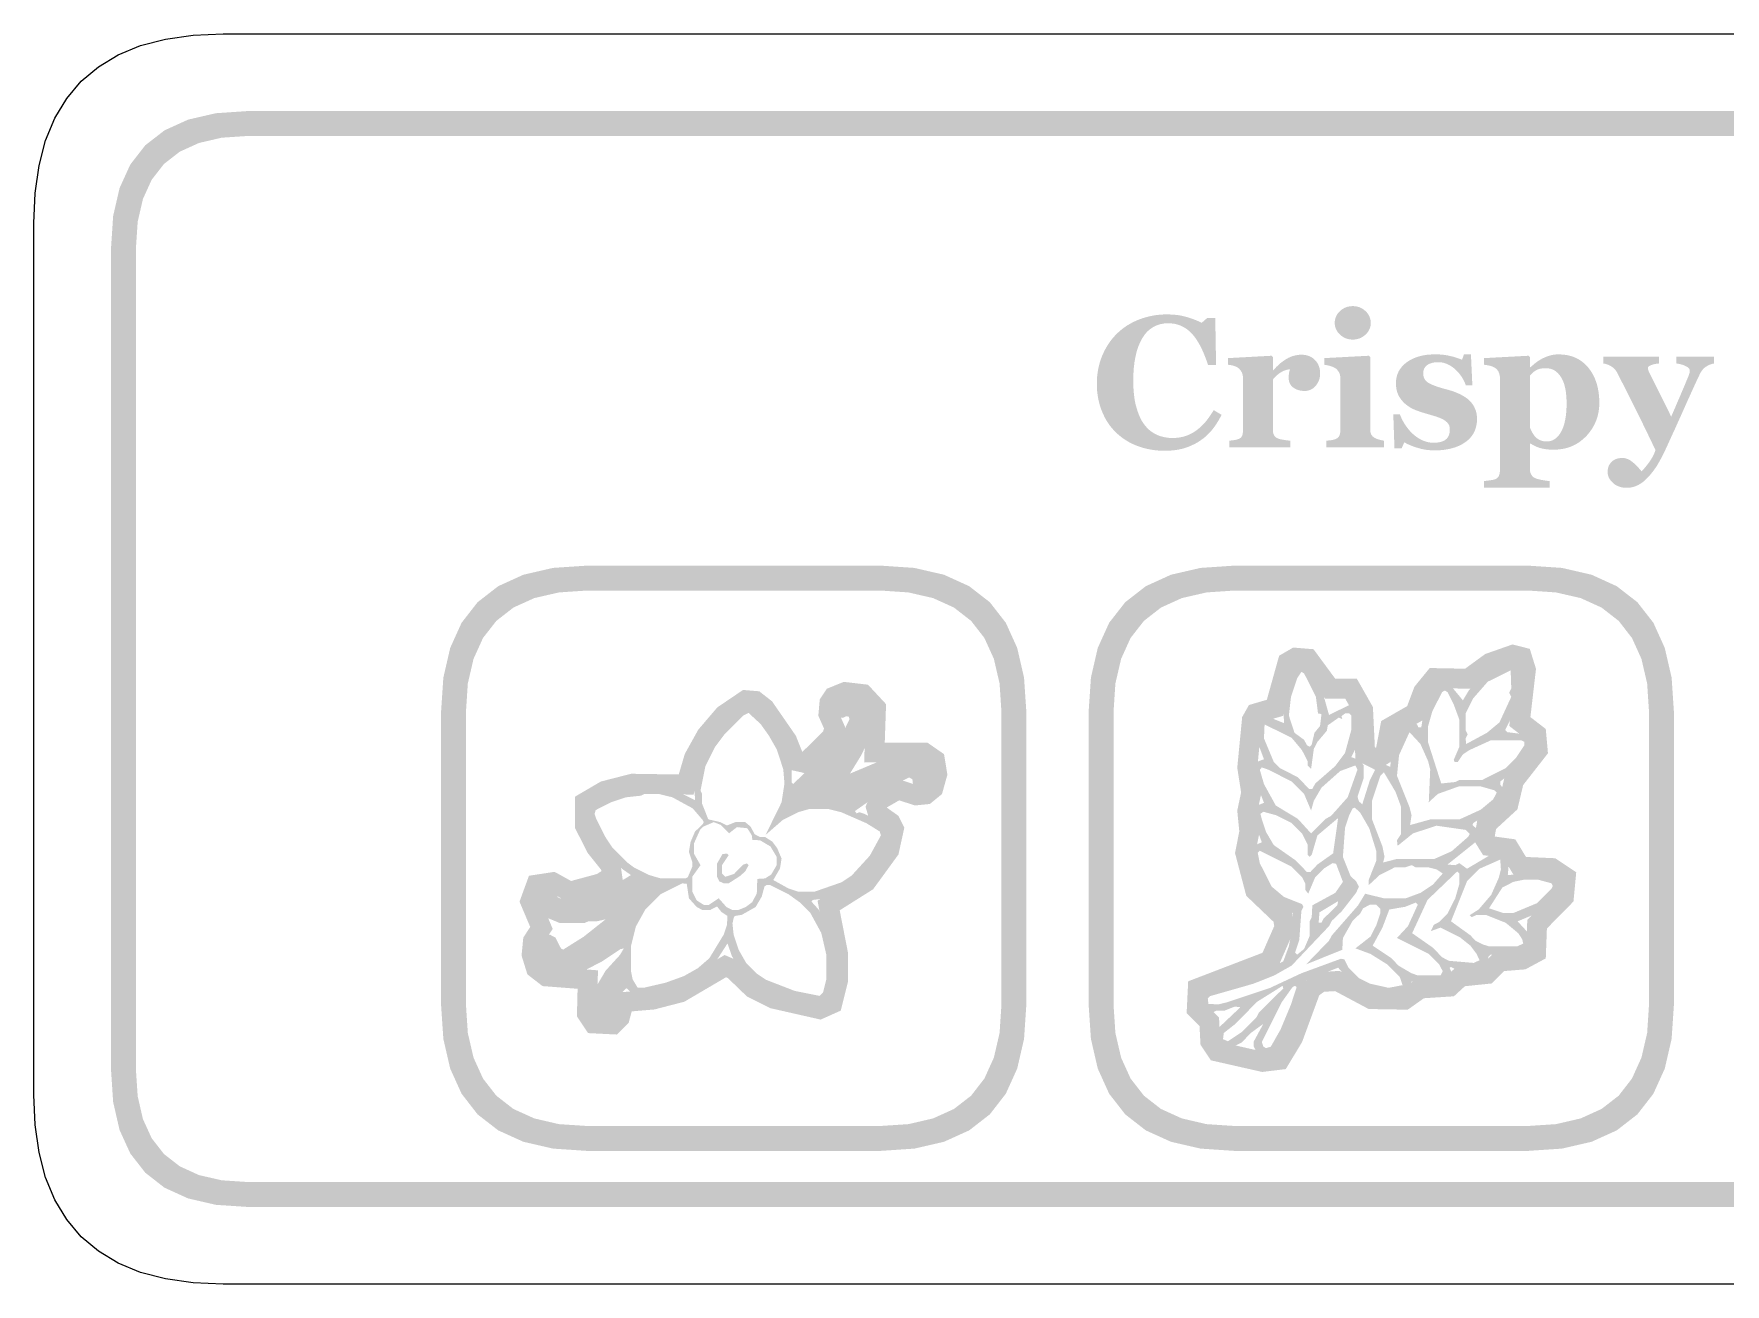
# Model space of a CAD drawing. Header units: millimetres. Extents: x 6 to 294, y 109 to 451.
# Drawn here: x 5.96 to 33.12, y 292.86 to 312.94 of the extents above; entities that cross this region are included whole.
import ezdxf

# ---------------------------------------------------------------- set-up
doc = ezdxf.new("R2010")
doc.units = ezdxf.units.MM
doc.layers.add('CUT', color=1, linetype='Continuous')
doc.layers.add('RASTER', color=7, linetype='Continuous')

msp = doc.modelspace()

# ---------------------------------------------------------------- hatches: boundary and pattern name
at = {"layer": 'RASTER'}
h = msp.add_hatch(color=7, dxfattribs=at)
h.paths.add_polyline_path([(7.2, 309.501), (7.234, 310.016), (7.337, 310.463), (7.509, 310.841), (7.75, 311.151), (8.059, 311.391), (8.438, 311.563), (8.884, 311.666), (9.4, 311.701), (66.6, 311.701), (67.116, 311.666), (67.563, 311.563), (67.941, 311.391), (68.25, 311.151), (68.491, 310.841), (68.663, 310.463), (68.766, 310.016), (68.8, 309.501), (68.8, 296.301), (68.766, 295.785), (68.663, 295.338), (68.491, 294.96), (68.25, 294.651), (67.941, 294.41), (67.563, 294.238), (67.116, 294.135), (66.6, 294.101), (9.4, 294.101), (8.884, 294.135), (8.438, 294.238), (8.059, 294.41), (7.75, 294.651), (7.509, 294.96), (7.337, 295.338), (7.234, 295.785), (7.2, 296.301)])
h.paths.add_polyline_path([(7.6, 309.501), (7.6, 296.301), (7.628, 295.879), (7.712, 295.513), (7.853, 295.204), (8.05, 294.951), (8.303, 294.754), (8.612, 294.613), (8.978, 294.529), (9.4, 294.501), (66.6, 294.501), (67.022, 294.529), (67.387, 294.613), (67.697, 294.754), (67.95, 294.951), (68.147, 295.204), (68.288, 295.513), (68.372, 295.879), (68.4, 296.301), (68.4, 309.501), (68.372, 309.923), (68.288, 310.288), (68.147, 310.598), (67.95, 310.851), (67.697, 311.048), (67.387, 311.188), (67.022, 311.273), (66.6, 311.301), (9.4, 311.301), (8.978, 311.273), (8.612, 311.188), (8.303, 311.048), (8.05, 310.851), (7.853, 310.598), (7.712, 310.288), (7.628, 309.923), (7.6, 309.501)], flags=0)
for points in [[(24.119, 306.245), (24.062, 306.246), (24.007, 306.25), (23.952, 306.256), (23.898, 306.264), (23.845, 306.274), (23.793, 306.287), (23.742, 306.302), (23.691, 306.319), (23.642, 306.339), (23.595, 306.36), (23.549, 306.384), (23.505, 306.41), (23.462, 306.438), (23.421, 306.468), (23.382, 306.5), (23.344, 306.534), (23.309, 306.569), (23.276, 306.607), (23.244, 306.646), (23.215, 306.688), (23.187, 306.731), (23.161, 306.777), (23.138, 306.825), (23.116, 306.874), (23.096, 306.926), (23.079, 306.978), (23.065, 307.032), (23.053, 307.087), (23.044, 307.144), (23.037, 307.201), (23.034, 307.26), (23.032, 307.32), (23.034, 307.38), (23.037, 307.439), (23.044, 307.497), (23.053, 307.553), (23.065, 307.608), (23.08, 307.663), (23.097, 307.716), (23.116, 307.768), (23.139, 307.818), (23.163, 307.867), (23.189, 307.914), (23.218, 307.96), (23.248, 308.004), (23.281, 308.046), (23.316, 308.086), (23.353, 308.125), (23.391, 308.16), (23.431, 308.194), (23.474, 308.226), (23.517, 308.256), (23.563, 308.283), (23.611, 308.309), (23.66, 308.332), (23.712, 308.354), (23.765, 308.373), (23.818, 308.389), (23.873, 308.403), (23.929, 308.415), (23.985, 308.424), (24.043, 308.43), (24.101, 308.434), (24.16, 308.435), (24.203, 308.434), (24.245, 308.432), (24.285, 308.429), (24.325, 308.425), (24.364, 308.419), (24.402, 308.412), (24.439, 308.403), (24.475, 308.393), (24.51, 308.383), (24.543, 308.372), (24.575, 308.36), (24.606, 308.349), (24.636, 308.337), (24.664, 308.325), (24.69, 308.312), (24.715, 308.299), (24.806, 308.379), (24.934, 308.379), (24.947, 307.621), (24.818, 307.621), (24.79, 307.705), (24.76, 307.783), (24.729, 307.855), (24.697, 307.922), (24.663, 307.982), (24.628, 308.038), (24.592, 308.087), (24.554, 308.13), (24.515, 308.168), (24.473, 308.202), (24.429, 308.229), (24.384, 308.252), (24.336, 308.27), (24.286, 308.283), (24.233, 308.29), (24.179, 308.293), (24.112, 308.289), (24.05, 308.278), (23.991, 308.259), (23.937, 308.232), (23.886, 308.198), (23.84, 308.157), (23.798, 308.107), (23.76, 308.051), (23.727, 307.987), (23.697, 307.917), (23.673, 307.841), (23.653, 307.759), (23.637, 307.671), (23.626, 307.577), (23.619, 307.477), (23.617, 307.37), (23.617, 307.309), (23.62, 307.251), (23.624, 307.195), (23.629, 307.141), (23.636, 307.089), (23.644, 307.04), (23.654, 306.992), (23.666, 306.948), (23.679, 306.905), (23.692, 306.864), (23.707, 306.826), (23.722, 306.79), (23.739, 306.755), (23.756, 306.723), (23.775, 306.693), (23.794, 306.666), (23.816, 306.639), (23.838, 306.614), (23.862, 306.59), (23.887, 306.569), (23.912, 306.55), (23.939, 306.532), (23.966, 306.516), (23.995, 306.502), (24.024, 306.49), (24.054, 306.479), (24.085, 306.471), (24.117, 306.463), (24.149, 306.458), (24.182, 306.453), (24.216, 306.451), (24.251, 306.45), (24.302, 306.452), (24.351, 306.457), (24.399, 306.466), (24.445, 306.478), (24.49, 306.494), (24.533, 306.513), (24.576, 306.535), (24.616, 306.562), (24.656, 306.591), (24.695, 306.624), (24.733, 306.661), (24.77, 306.701), (24.806, 306.745), (24.841, 306.793), (24.875, 306.844), (24.909, 306.898), (25.035, 306.822), (25.019, 306.79), (25.002, 306.76), (24.985, 306.729), (24.967, 306.7), (24.949, 306.672), (24.93, 306.644), (24.911, 306.617), (24.891, 306.592), (24.871, 306.567), (24.849, 306.542), (24.827, 306.519), (24.804, 306.497), (24.781, 306.475), (24.756, 306.455), (24.731, 306.435), (24.705, 306.417), (24.676, 306.397), (24.646, 306.378), (24.615, 306.361), (24.583, 306.345), (24.551, 306.33), (24.518, 306.315), (24.484, 306.302), (24.449, 306.291), (24.414, 306.28), (24.376, 306.271), (24.337, 306.263), (24.297, 306.256), (24.255, 306.252), (24.211, 306.248), (24.166, 306.246), (24.119, 306.245)], [(26.618, 307.486), (26.617, 307.458), (26.614, 307.432), (26.608, 307.406), (26.601, 307.381), (26.591, 307.357), (26.579, 307.334), (26.565, 307.312), (26.549, 307.29), (26.531, 307.271), (26.512, 307.253), (26.492, 307.239), (26.469, 307.227), (26.446, 307.218), (26.421, 307.211), (26.395, 307.207), (26.368, 307.206), (26.341, 307.207), (26.316, 307.209), (26.292, 307.214), (26.269, 307.22), (26.247, 307.227), (26.226, 307.237), (26.206, 307.248), (26.187, 307.26), (26.169, 307.275), (26.154, 307.291), (26.142, 307.308), (26.131, 307.327), (26.123, 307.348), (26.117, 307.37), (26.114, 307.394), (26.113, 307.42), (26.113, 307.432), (26.113, 307.444), (26.114, 307.455), (26.115, 307.466), (26.116, 307.475), (26.117, 307.484), (26.118, 307.492), (26.12, 307.5), (26.122, 307.507), (26.124, 307.514), (26.125, 307.521), (26.127, 307.527), (26.129, 307.534), (26.13, 307.541), (26.132, 307.547), (26.133, 307.553), (26.116, 307.552), (26.099, 307.549), (26.082, 307.545), (26.064, 307.54), (26.046, 307.534), (26.028, 307.526), (26.01, 307.517), (25.991, 307.506), (25.973, 307.495), (25.955, 307.483), (25.938, 307.469), (25.921, 307.455), (25.905, 307.44), (25.889, 307.424), (25.874, 307.407), (25.859, 307.389), (25.859, 306.585), (25.86, 306.572), (25.86, 306.56), (25.862, 306.549), (25.863, 306.538), (25.866, 306.528), (25.868, 306.518), (25.872, 306.509), (25.875, 306.5), (25.88, 306.492), (25.885, 306.484), (25.891, 306.477), (25.897, 306.47), (25.904, 306.464), (25.912, 306.458), (25.921, 306.452), (25.93, 306.447), (25.938, 306.443), (25.948, 306.44), (25.96, 306.436), (25.972, 306.432), (25.986, 306.429), (26.001, 306.426), (26.017, 306.423), (26.034, 306.42), (26.052, 306.418), (26.068, 306.415), (26.083, 306.413), (26.097, 306.412), (26.109, 306.41), (26.121, 306.409), (26.13, 306.408), (26.139, 306.408), (26.139, 306.301), (25.159, 306.301), (25.159, 306.408), (25.168, 306.408), (25.178, 306.409), (25.187, 306.41), (25.196, 306.411), (25.205, 306.412), (25.215, 306.413), (25.224, 306.415), (25.233, 306.416), (25.242, 306.417), (25.251, 306.419), (25.26, 306.42), (25.268, 306.422), (25.276, 306.424), (25.283, 306.426), (25.29, 306.428), (25.297, 306.43), (25.308, 306.434), (25.318, 306.439), (25.328, 306.444), (25.336, 306.45), (25.344, 306.457), (25.351, 306.464), (25.356, 306.471), (25.361, 306.48), (25.365, 306.488), (25.369, 306.498), (25.372, 306.508), (25.375, 306.518), (25.376, 306.53), (25.378, 306.542), (25.379, 306.554), (25.379, 306.567), (25.379, 307.42), (25.379, 307.433), (25.377, 307.446), (25.375, 307.458), (25.373, 307.47), (25.369, 307.482), (25.365, 307.493), (25.36, 307.504), (25.354, 307.514), (25.348, 307.525), (25.341, 307.534), (25.334, 307.543), (25.327, 307.552), (25.319, 307.56), (25.311, 307.568), (25.303, 307.575), (25.294, 307.581), (25.287, 307.585), (25.28, 307.589), (25.272, 307.593), (25.264, 307.597), (25.256, 307.601), (25.247, 307.604), (25.237, 307.607), (25.227, 307.61), (25.217, 307.613), (25.207, 307.616), (25.196, 307.618), (25.185, 307.62), (25.174, 307.622), (25.162, 307.624), (25.151, 307.625), (25.139, 307.626), (25.139, 307.733), (25.837, 307.771), (25.859, 307.75), (25.859, 307.537), (25.865, 307.537), (25.891, 307.566), (25.917, 307.593), (25.943, 307.618), (25.969, 307.642), (25.996, 307.664), (26.024, 307.684), (26.052, 307.704), (26.08, 307.721), (26.108, 307.737), (26.137, 307.75), (26.166, 307.762), (26.196, 307.771), (26.225, 307.778), (26.255, 307.783), (26.286, 307.787), (26.316, 307.788), (26.35, 307.786), (26.381, 307.782), (26.411, 307.776), (26.439, 307.767), (26.466, 307.755), (26.491, 307.74), (26.514, 307.723), (26.535, 307.703), (26.555, 307.682), (26.572, 307.658), (26.586, 307.633), (26.597, 307.607), (26.607, 307.579), (26.613, 307.549), (26.617, 307.518), (26.618, 307.486)], [(28.458, 306.251), (28.423, 306.252), (28.387, 306.254), (28.352, 306.257), (28.318, 306.261), (28.283, 306.267), (28.249, 306.274), (28.214, 306.283), (28.18, 306.293), (28.147, 306.303), (28.116, 306.314), (28.087, 306.325), (28.06, 306.336), (28.035, 306.347), (28.011, 306.358), (27.99, 306.37), (27.97, 306.381), (27.926, 306.282), (27.812, 306.282), (27.793, 306.828), (27.9, 306.828), (27.906, 306.811), (27.913, 306.794), (27.921, 306.776), (27.929, 306.758), (27.939, 306.739), (27.949, 306.72), (27.961, 306.7), (27.973, 306.679), (27.986, 306.659), (28, 306.639), (28.014, 306.62), (28.028, 306.601), (28.043, 306.583), (28.058, 306.565), (28.074, 306.548), (28.09, 306.531), (28.108, 306.515), (28.126, 306.499), (28.145, 306.484), (28.164, 306.47), (28.184, 306.456), (28.205, 306.443), (28.226, 306.431), (28.248, 306.419), (28.27, 306.409), (28.293, 306.4), (28.316, 306.392), (28.34, 306.385), (28.363, 306.38), (28.388, 306.377), (28.412, 306.375), (28.438, 306.374), (28.47, 306.375), (28.5, 306.377), (28.528, 306.381), (28.554, 306.387), (28.578, 306.394), (28.599, 306.403), (28.619, 306.414), (28.636, 306.426), (28.651, 306.44), (28.665, 306.456), (28.676, 306.473), (28.685, 306.492), (28.692, 306.513), (28.697, 306.536), (28.7, 306.56), (28.701, 306.586), (28.701, 306.601), (28.699, 306.614), (28.697, 306.628), (28.694, 306.64), (28.69, 306.652), (28.685, 306.663), (28.679, 306.673), (28.672, 306.683), (28.664, 306.692), (28.656, 306.702), (28.647, 306.71), (28.637, 306.719), (28.627, 306.727), (28.616, 306.734), (28.604, 306.742), (28.591, 306.749), (28.577, 306.756), (28.562, 306.763), (28.547, 306.77), (28.531, 306.776), (28.516, 306.782), (28.499, 306.788), (28.483, 306.794), (28.466, 306.799), (28.449, 306.804), (28.43, 306.81), (28.411, 306.815), (28.39, 306.822), (28.369, 306.828), (28.346, 306.835), (28.323, 306.841), (28.298, 306.849), (28.274, 306.856), (28.25, 306.863), (28.228, 306.871), (28.206, 306.878), (28.185, 306.886), (28.165, 306.893), (28.146, 306.9), (28.128, 306.908), (28.11, 306.916), (28.092, 306.925), (28.074, 306.935), (28.055, 306.947), (28.037, 306.959), (28.018, 306.972), (27.999, 306.987), (27.98, 307.002), (27.964, 307.017), (27.949, 307.032), (27.935, 307.049), (27.921, 307.065), (27.908, 307.083), (27.896, 307.101), (27.885, 307.12), (27.875, 307.14), (27.866, 307.161), (27.858, 307.182), (27.851, 307.205), (27.845, 307.228), (27.841, 307.253), (27.838, 307.278), (27.836, 307.305), (27.835, 307.332), (27.838, 307.382), (27.846, 307.43), (27.86, 307.476), (27.879, 307.519), (27.903, 307.559), (27.933, 307.597), (27.968, 307.633), (28.009, 307.666), (28.054, 307.696), (28.103, 307.722), (28.154, 307.744), (28.21, 307.762), (28.268, 307.776), (28.33, 307.786), (28.395, 307.791), (28.464, 307.793), (28.497, 307.793), (28.529, 307.792), (28.561, 307.79), (28.592, 307.787), (28.622, 307.783), (28.652, 307.778), (28.681, 307.773), (28.709, 307.766), (28.737, 307.76), (28.763, 307.753), (28.788, 307.745), (28.812, 307.738), (28.835, 307.73), (28.857, 307.723), (28.878, 307.715), (28.897, 307.707), (28.928, 307.793), (29.04, 307.793), (29.063, 307.294), (28.959, 307.294), (28.945, 307.331), (28.929, 307.368), (28.91, 307.402), (28.889, 307.436), (28.866, 307.468), (28.841, 307.499), (28.813, 307.529), (28.783, 307.557), (28.752, 307.583), (28.72, 307.605), (28.687, 307.624), (28.654, 307.64), (28.62, 307.652), (28.586, 307.661), (28.551, 307.666), (28.515, 307.667), (28.488, 307.667), (28.462, 307.665), (28.437, 307.661), (28.414, 307.656), (28.393, 307.649), (28.373, 307.641), (28.355, 307.632), (28.338, 307.621), (28.323, 307.608), (28.31, 307.595), (28.299, 307.58), (28.29, 307.565), (28.283, 307.548), (28.277, 307.53), (28.274, 307.511), (28.273, 307.49), (28.275, 307.463), (28.279, 307.438), (28.287, 307.415), (28.297, 307.394), (28.31, 307.375), (28.327, 307.358), (28.346, 307.343), (28.368, 307.329), (28.393, 307.317), (28.42, 307.305), (28.449, 307.293), (28.481, 307.281), (28.515, 307.269), (28.552, 307.258), (28.591, 307.246), (28.632, 307.235), (28.696, 307.218), (28.755, 307.199), (28.809, 307.178), (28.859, 307.156), (28.905, 307.132), (28.947, 307.107), (28.984, 307.08), (29.016, 307.052), (29.045, 307.021), (29.069, 306.989), (29.09, 306.955), (29.107, 306.919), (29.121, 306.881), (29.13, 306.841), (29.136, 306.799), (29.138, 306.755), (29.135, 306.697), (29.126, 306.642), (29.111, 306.59), (29.091, 306.542), (29.064, 306.497), (29.032, 306.456), (28.994, 306.417), (28.949, 306.383), (28.901, 306.352), (28.848, 306.325), (28.792, 306.302), (28.732, 306.284), (28.669, 306.27), (28.602, 306.259), (28.532, 306.253), (28.458, 306.251)], [(32.946, 307.647), (32.93, 307.644), (32.914, 307.64), (32.897, 307.635), (32.881, 307.629), (32.865, 307.623), (32.849, 307.615), (32.834, 307.607), (32.818, 307.597), (32.803, 307.587), (32.788, 307.575), (32.774, 307.561), (32.761, 307.547), (32.749, 307.531), (32.737, 307.513), (32.725, 307.494), (32.715, 307.474), (32.683, 307.407), (32.651, 307.339), (32.619, 307.269), (32.587, 307.199), (32.555, 307.127), (32.522, 307.055), (32.489, 306.981), (32.456, 306.907), (32.422, 306.83), (32.387, 306.753), (32.351, 306.674), (32.315, 306.593), (32.277, 306.511), (32.239, 306.427), (32.2, 306.342), (32.16, 306.255), (32.137, 306.208), (32.115, 306.162), (32.092, 306.119), (32.07, 306.079), (32.048, 306.041), (32.027, 306.005), (32.005, 305.972), (31.984, 305.942), (31.963, 305.913), (31.942, 305.887), (31.922, 305.862), (31.901, 305.838), (31.882, 305.817), (31.862, 305.797), (31.843, 305.778), (31.824, 305.762), (31.807, 305.748), (31.789, 305.734), (31.772, 305.722), (31.754, 305.711), (31.737, 305.701), (31.72, 305.692), (31.702, 305.684), (31.685, 305.677), (31.668, 305.671), (31.651, 305.665), (31.633, 305.661), (31.616, 305.657), (31.598, 305.654), (31.581, 305.652), (31.563, 305.651), (31.546, 305.65), (31.512, 305.652), (31.48, 305.655), (31.449, 305.661), (31.42, 305.67), (31.393, 305.681), (31.367, 305.694), (31.343, 305.71), (31.321, 305.728), (31.301, 305.748), (31.284, 305.768), (31.269, 305.789), (31.257, 305.81), (31.247, 305.833), (31.241, 305.855), (31.237, 305.878), (31.235, 305.902), (31.236, 305.913), (31.236, 305.922), (31.237, 305.932), (31.238, 305.942), (31.239, 305.951), (31.241, 305.961), (31.243, 305.97), (31.245, 305.979), (31.248, 305.987), (31.251, 305.996), (31.255, 306.005), (31.26, 306.014), (31.265, 306.024), (31.271, 306.033), (31.278, 306.042), (31.285, 306.052), (31.291, 306.06), (31.298, 306.067), (31.306, 306.075), (31.315, 306.082), (31.324, 306.088), (31.335, 306.095), (31.346, 306.101), (31.358, 306.107), (31.37, 306.112), (31.383, 306.117), (31.396, 306.121), (31.41, 306.124), (31.424, 306.126), (31.438, 306.128), (31.453, 306.129), (31.468, 306.129), (31.489, 306.129), (31.509, 306.126), (31.529, 306.121), (31.548, 306.115), (31.568, 306.107), (31.587, 306.097), (31.606, 306.086), (31.625, 306.072), (31.644, 306.057), (31.663, 306.041), (31.682, 306.023), (31.701, 306.004), (31.721, 305.984), (31.74, 305.962), (31.76, 305.939), (31.78, 305.914), (31.793, 305.927), (31.806, 305.941), (31.82, 305.957), (31.834, 305.974), (31.85, 305.993), (31.866, 306.013), (31.882, 306.035), (31.9, 306.058), (31.917, 306.082), (31.933, 306.107), (31.948, 306.131), (31.961, 306.156), (31.974, 306.18), (31.985, 306.205), (31.995, 306.23), (32.004, 306.255), (31.961, 306.345), (31.92, 306.432), (31.879, 306.516), (31.84, 306.597), (31.802, 306.675), (31.765, 306.75), (31.73, 306.822), (31.695, 306.89), (31.661, 306.959), (31.626, 307.029), (31.59, 307.101), (31.552, 307.175), (31.514, 307.251), (31.475, 307.329), (31.435, 307.408), (31.394, 307.49), (31.384, 307.507), (31.374, 307.523), (31.363, 307.539), (31.351, 307.553), (31.338, 307.566), (31.325, 307.578), (31.31, 307.589), (31.295, 307.599), (31.28, 307.609), (31.264, 307.617), (31.248, 307.624), (31.232, 307.631), (31.216, 307.636), (31.199, 307.641), (31.182, 307.644), (31.165, 307.647), (31.165, 307.754), (32.062, 307.754), (32.062, 307.647), (32.049, 307.646), (32.036, 307.645), (32.022, 307.643), (32.008, 307.641), (31.993, 307.638), (31.978, 307.634), (31.963, 307.63), (31.947, 307.625), (31.931, 307.62), (31.918, 307.614), (31.907, 307.608), (31.898, 307.602), (31.891, 307.595), (31.885, 307.588), (31.882, 307.58), (31.881, 307.572), (31.881, 307.569), (31.882, 307.566), (31.882, 307.563), (31.882, 307.56), (31.883, 307.557), (31.884, 307.553), (31.885, 307.55), (31.886, 307.547), (31.887, 307.543), (31.888, 307.539), (31.89, 307.534), (31.892, 307.53), (31.894, 307.524), (31.896, 307.519), (31.899, 307.513), (31.902, 307.506), (31.915, 307.479), (31.929, 307.45), (31.945, 307.418), (31.962, 307.384), (31.98, 307.347), (32, 307.308), (32.021, 307.266), (32.043, 307.221), (32.067, 307.175), (32.091, 307.126), (32.116, 307.076), (32.142, 307.024), (32.169, 306.969), (32.197, 306.913), (32.226, 306.855), (32.256, 306.794), (32.279, 306.846), (32.3, 306.895), (32.321, 306.942), (32.34, 306.988), (32.359, 307.032), (32.377, 307.074), (32.395, 307.114), (32.411, 307.153), (32.427, 307.19), (32.443, 307.227), (32.458, 307.264), (32.474, 307.301), (32.489, 307.338), (32.504, 307.375), (32.52, 307.411), (32.535, 307.448), (32.538, 307.457), (32.541, 307.465), (32.544, 307.473), (32.546, 307.481), (32.548, 307.488), (32.55, 307.494), (32.551, 307.5), (32.552, 307.506), (32.552, 307.511), (32.552, 307.515), (32.553, 307.52), (32.553, 307.523), (32.553, 307.527), (32.554, 307.53), (32.554, 307.532), (32.554, 307.534), (32.553, 307.541), (32.552, 307.547), (32.55, 307.553), (32.547, 307.559), (32.544, 307.565), (32.539, 307.57), (32.534, 307.575), (32.528, 307.58), (32.522, 307.585), (32.515, 307.59), (32.508, 307.594), (32.5, 307.599), (32.492, 307.603), (32.484, 307.607), (32.476, 307.611), (32.467, 307.615), (32.458, 307.618), (32.449, 307.622), (32.44, 307.625), (32.431, 307.628), (32.423, 307.63), (32.414, 307.633), (32.405, 307.635), (32.397, 307.637), (32.389, 307.638), (32.381, 307.64), (32.373, 307.642), (32.366, 307.643), (32.359, 307.644), (32.353, 307.645), (32.347, 307.646), (32.341, 307.647), (32.341, 307.754), (32.946, 307.754)]]:
    msp.add_hatch(color=7, dxfattribs=at).paths.add_polyline_path(points)
h = msp.add_hatch(color=7, dxfattribs=at)
h.paths.add_polyline_path([(27.645, 306.301), (26.719, 306.301), (26.719, 306.408), (26.729, 306.408), (26.738, 306.409), (26.748, 306.41), (26.757, 306.411), (26.766, 306.412), (26.776, 306.413), (26.785, 306.414), (26.794, 306.415), (26.803, 306.416), (26.812, 306.418), (26.82, 306.419), (26.828, 306.421), (26.836, 306.423), (26.843, 306.425), (26.85, 306.427), (26.857, 306.43), (26.868, 306.434), (26.879, 306.439), (26.888, 306.445), (26.897, 306.451), (26.905, 306.458), (26.912, 306.465), (26.918, 306.472), (26.923, 306.48), (26.927, 306.489), (26.931, 306.498), (26.934, 306.508), (26.937, 306.519), (26.939, 306.53), (26.941, 306.542), (26.942, 306.554), (26.942, 306.567), (26.942, 307.42), (26.942, 307.433), (26.94, 307.445), (26.939, 307.457), (26.936, 307.468), (26.933, 307.479), (26.929, 307.49), (26.924, 307.5), (26.918, 307.51), (26.912, 307.519), (26.906, 307.528), (26.899, 307.537), (26.892, 307.545), (26.885, 307.553), (26.877, 307.56), (26.868, 307.566), (26.86, 307.572), (26.853, 307.577), (26.845, 307.581), (26.836, 307.585), (26.827, 307.589), (26.816, 307.594), (26.805, 307.598), (26.793, 307.602), (26.78, 307.606), (26.767, 307.61), (26.754, 307.613), (26.741, 307.616), (26.729, 307.619), (26.717, 307.622), (26.705, 307.624), (26.694, 307.625), (26.683, 307.626), (26.683, 307.733), (27.4, 307.771), (27.422, 307.75), (27.422, 306.586), (27.423, 306.574), (27.424, 306.562), (27.425, 306.55), (27.428, 306.539), (27.431, 306.528), (27.435, 306.518), (27.439, 306.508), (27.444, 306.499), (27.45, 306.491), (27.457, 306.482), (27.463, 306.475), (27.471, 306.468), (27.479, 306.462), (27.488, 306.456), (27.497, 306.45), (27.507, 306.446), (27.515, 306.443), (27.522, 306.439), (27.53, 306.436), (27.538, 306.433), (27.546, 306.43), (27.555, 306.428), (27.563, 306.425), (27.572, 306.422), (27.581, 306.42), (27.59, 306.418), (27.599, 306.416), (27.608, 306.414), (27.617, 306.412), (27.626, 306.41), (27.636, 306.409), (27.645, 306.408)])
h.paths.add_polyline_path([(27.431, 308.299), (27.43, 308.272), (27.426, 308.245), (27.419, 308.22), (27.41, 308.196), (27.398, 308.173), (27.383, 308.15), (27.366, 308.129), (27.345, 308.109), (27.324, 308.091), (27.301, 308.075), (27.277, 308.061), (27.252, 308.05), (27.226, 308.042), (27.199, 308.036), (27.171, 308.032), (27.143, 308.031), (27.113, 308.032), (27.085, 308.036), (27.058, 308.042), (27.032, 308.05), (27.007, 308.061), (26.983, 308.075), (26.96, 308.091), (26.938, 308.109), (26.918, 308.129), (26.901, 308.15), (26.886, 308.173), (26.874, 308.196), (26.865, 308.22), (26.858, 308.245), (26.854, 308.272), (26.853, 308.299), (26.854, 308.326), (26.858, 308.352), (26.865, 308.378), (26.874, 308.402), (26.886, 308.425), (26.901, 308.448), (26.918, 308.469), (26.938, 308.489), (26.96, 308.508), (26.983, 308.524), (27.007, 308.537), (27.032, 308.549), (27.058, 308.557), (27.085, 308.563), (27.113, 308.567), (27.143, 308.568), (27.172, 308.567), (27.2, 308.563), (27.227, 308.557), (27.253, 308.549), (27.278, 308.537), (27.302, 308.524), (27.324, 308.508), (27.346, 308.489), (27.366, 308.469), (27.383, 308.448), (27.398, 308.425), (27.41, 308.402), (27.419, 308.378), (27.426, 308.352), (27.43, 308.326), (27.431, 308.299)])
h = msp.add_hatch(color=7, dxfattribs=at)
h.paths.add_polyline_path([(31.102, 307.014), (31.099, 306.938), (31.089, 306.865), (31.073, 306.795), (31.05, 306.727), (31.021, 306.662), (30.986, 306.6), (30.944, 306.541), (30.896, 306.484), (30.842, 306.432), (30.785, 306.387), (30.725, 306.349), (30.661, 306.318), (30.594, 306.294), (30.524, 306.277), (30.45, 306.266), (30.373, 306.263), (30.338, 306.263), (30.306, 306.264), (30.275, 306.267), (30.245, 306.27), (30.217, 306.274), (30.191, 306.279), (30.167, 306.285), (30.144, 306.291), (30.123, 306.299), (30.102, 306.306), (30.082, 306.314), (30.064, 306.323), (30.046, 306.332), (30.03, 306.341), (30.014, 306.351), (29.999, 306.361), (29.987, 306.361), (29.987, 305.949), (29.988, 305.937), (29.989, 305.924), (29.99, 305.913), (29.993, 305.901), (29.996, 305.89), (30, 305.88), (30.005, 305.87), (30.01, 305.86), (30.016, 305.851), (30.023, 305.842), (30.03, 305.834), (30.037, 305.827), (30.046, 305.82), (30.054, 305.814), (30.064, 305.809), (30.074, 305.804), (30.084, 305.8), (30.096, 305.796), (30.108, 305.793), (30.122, 305.789), (30.136, 305.785), (30.152, 305.782), (30.168, 305.778), (30.186, 305.775), (30.204, 305.772), (30.221, 305.769), (30.237, 305.766), (30.252, 305.764), (30.267, 305.762), (30.281, 305.761), (30.294, 305.76), (30.307, 305.759), (30.307, 305.65), (29.249, 305.65), (29.249, 305.759), (29.258, 305.76), (29.269, 305.761), (29.279, 305.762), (29.29, 305.763), (29.302, 305.764), (29.315, 305.766), (29.328, 305.768), (29.341, 305.77), (29.355, 305.772), (29.367, 305.774), (29.379, 305.776), (29.39, 305.778), (29.4, 305.78), (29.409, 305.782), (29.417, 305.784), (29.425, 305.787), (29.436, 305.791), (29.446, 305.796), (29.456, 305.802), (29.464, 305.808), (29.472, 305.816), (29.478, 305.824), (29.484, 305.832), (29.489, 305.842), (29.492, 305.851), (29.496, 305.862), (29.499, 305.872), (29.501, 305.883), (29.503, 305.894), (29.504, 305.906), (29.505, 305.918), (29.505, 305.93), (29.505, 307.429), (29.504, 307.441), (29.502, 307.452), (29.5, 307.463), (29.497, 307.474), (29.494, 307.485), (29.491, 307.495), (29.487, 307.504), (29.483, 307.514), (29.478, 307.523), (29.472, 307.531), (29.466, 307.54), (29.459, 307.548), (29.451, 307.556), (29.443, 307.564), (29.434, 307.571), (29.425, 307.578), (29.417, 307.583), (29.409, 307.587), (29.4, 307.591), (29.391, 307.596), (29.381, 307.599), (29.37, 307.603), (29.359, 307.606), (29.347, 307.61), (29.335, 307.613), (29.323, 307.615), (29.311, 307.618), (29.299, 307.62), (29.287, 307.622), (29.275, 307.624), (29.264, 307.625), (29.252, 307.626), (29.252, 307.733), (29.965, 307.771), (29.987, 307.752), (29.987, 307.59), (29.999, 307.587), (30.024, 307.611), (30.049, 307.633), (30.075, 307.654), (30.101, 307.674), (30.128, 307.692), (30.156, 307.709), (30.184, 307.725), (30.214, 307.739), (30.243, 307.752), (30.272, 307.763), (30.302, 307.772), (30.331, 307.78), (30.36, 307.786), (30.389, 307.79), (30.418, 307.793), (30.447, 307.793), (30.521, 307.79), (30.591, 307.78), (30.657, 307.763), (30.719, 307.74), (30.777, 307.71), (30.83, 307.673), (30.88, 307.629), (30.926, 307.579), (30.967, 307.523), (31.003, 307.463), (31.033, 307.399), (31.058, 307.33), (31.077, 307.258), (31.091, 307.181), (31.099, 307.1), (31.102, 307.014)])
h.paths.add_polyline_path([(30.576, 307.008), (30.576, 307.036), (30.575, 307.063), (30.574, 307.089), (30.572, 307.116), (30.57, 307.142), (30.567, 307.168), (30.564, 307.193), (30.56, 307.219), (30.556, 307.243), (30.55, 307.267), (30.544, 307.291), (30.538, 307.314), (30.53, 307.336), (30.522, 307.357), (30.513, 307.378), (30.503, 307.398), (30.493, 307.417), (30.482, 307.435), (30.47, 307.453), (30.457, 307.469), (30.443, 307.484), (30.429, 307.498), (30.414, 307.512), (30.398, 307.524), (30.381, 307.535), (30.364, 307.544), (30.345, 307.553), (30.326, 307.559), (30.306, 307.564), (30.284, 307.568), (30.262, 307.57), (30.239, 307.571), (30.216, 307.57), (30.194, 307.569), (30.173, 307.566), (30.154, 307.563), (30.135, 307.558), (30.118, 307.552), (30.102, 307.546), (30.087, 307.538), (30.073, 307.529), (30.059, 307.52), (30.046, 307.51), (30.033, 307.5), (30.021, 307.489), (30.009, 307.477), (29.998, 307.465), (29.987, 307.452), (29.987, 306.622), (29.99, 306.614), (29.993, 306.606), (29.996, 306.597), (30, 306.588), (30.005, 306.578), (30.01, 306.568), (30.015, 306.557), (30.021, 306.546), (30.027, 306.535), (30.033, 306.524), (30.04, 306.514), (30.046, 306.505), (30.052, 306.496), (30.058, 306.487), (30.065, 306.479), (30.071, 306.472), (30.08, 306.463), (30.09, 306.454), (30.1, 306.445), (30.11, 306.438), (30.121, 306.431), (30.132, 306.424), (30.143, 306.419), (30.154, 306.414), (30.166, 306.409), (30.178, 306.405), (30.191, 306.402), (30.203, 306.399), (30.216, 306.397), (30.23, 306.396), (30.243, 306.395), (30.257, 306.395), (30.292, 306.397), (30.326, 306.404), (30.357, 306.416), (30.387, 306.434), (30.416, 306.455), (30.442, 306.482), (30.466, 306.514), (30.489, 306.551), (30.509, 306.592), (30.527, 306.638), (30.542, 306.688), (30.554, 306.743), (30.564, 306.802), (30.571, 306.867), (30.575, 306.935), (30.576, 307.008)], flags=0)
h = msp.add_hatch(color=7, dxfattribs=at)
h.paths.add_polyline_path([(12.5, 302.051), (12.537, 302.602), (12.647, 303.079), (12.83, 303.483), (13.087, 303.813), (13.418, 304.07), (13.822, 304.254), (14.299, 304.364), (14.85, 304.401), (19.55, 304.401), (20.101, 304.364), (20.578, 304.254), (20.982, 304.07), (21.313, 303.813), (21.57, 303.483), (21.753, 303.079), (21.863, 302.602), (21.9, 302.051), (21.9, 297.351), (21.863, 296.8), (21.753, 296.323), (21.57, 295.919), (21.313, 295.588), (20.982, 295.331), (20.578, 295.148), (20.101, 295.038), (19.55, 295.001), (14.85, 295.001), (14.299, 295.038), (13.822, 295.148), (13.418, 295.331), (13.087, 295.588), (12.83, 295.919), (12.647, 296.323), (12.537, 296.8), (12.5, 297.351)])
h.paths.add_polyline_path([(12.9, 302.051), (12.9, 297.351), (12.93, 296.894), (13.022, 296.498), (13.174, 296.163), (13.388, 295.888), (13.662, 295.675), (13.997, 295.523), (14.393, 295.431), (14.85, 295.401), (19.55, 295.401), (20.007, 295.431), (20.403, 295.523), (20.738, 295.675), (21.013, 295.888), (21.226, 296.163), (21.378, 296.498), (21.47, 296.894), (21.5, 297.351), (21.5, 302.051), (21.47, 302.508), (21.378, 302.904), (21.226, 303.239), (21.013, 303.513), (20.738, 303.727), (20.403, 303.879), (20.007, 303.97), (19.55, 304.001), (14.85, 304.001), (14.393, 303.97), (13.997, 303.879), (13.662, 303.727), (13.388, 303.513), (13.174, 303.239), (13.022, 302.904), (12.93, 302.508), (12.9, 302.051)], flags=0)
h = msp.add_hatch(color=7, dxfattribs=at)
h.paths.add_polyline_path([(22.9, 302.051), (22.937, 302.602), (23.047, 303.079), (23.23, 303.483), (23.488, 303.813), (23.818, 304.07), (24.222, 304.254), (24.699, 304.364), (25.25, 304.401), (29.95, 304.401), (30.501, 304.364), (30.978, 304.254), (31.382, 304.07), (31.713, 303.813), (31.97, 303.483), (32.153, 303.079), (32.263, 302.602), (32.3, 302.051), (32.3, 297.351), (32.263, 296.8), (32.153, 296.323), (31.97, 295.919), (31.713, 295.588), (31.382, 295.331), (30.978, 295.148), (30.501, 295.038), (29.95, 295.001), (25.25, 295.001), (24.699, 295.038), (24.222, 295.148), (23.818, 295.331), (23.488, 295.588), (23.23, 295.919), (23.047, 296.323), (22.937, 296.8), (22.9, 297.351)])
h.paths.add_polyline_path([(23.3, 302.051), (23.3, 297.351), (23.33, 296.894), (23.422, 296.498), (23.574, 296.163), (23.788, 295.888), (24.062, 295.675), (24.397, 295.523), (24.793, 295.431), (25.25, 295.401), (29.95, 295.401), (30.407, 295.431), (30.803, 295.523), (31.138, 295.675), (31.413, 295.888), (31.626, 296.163), (31.778, 296.498), (31.87, 296.894), (31.9, 297.351), (31.9, 302.051), (31.87, 302.508), (31.778, 302.904), (31.626, 303.239), (31.413, 303.513), (31.138, 303.727), (30.803, 303.879), (30.407, 303.97), (29.95, 304.001), (25.25, 304.001), (24.793, 303.97), (24.397, 303.879), (24.062, 303.727), (23.788, 303.513), (23.574, 303.239), (23.422, 302.904), (23.33, 302.508), (23.3, 302.051)], flags=0)
h = msp.add_hatch(color=7, dxfattribs=at)
h.paths.add_polyline_path([(29.708, 303.135), (29.985, 303.064), (30.085, 302.743), (29.995, 301.968), (30.242, 301.777), (30.277, 301.387), (29.879, 300.877), (29.786, 300.486), (29.443, 300.17), (29.423, 300.056), (29.427, 300.049), (29.752, 300.005), (29.924, 299.722), (30.394, 299.701), (30.731, 299.476), (30.687, 299.007), (30.26, 298.573), (30.242, 298.093), (29.915, 297.917), (29.57, 297.889), (29.371, 297.69), (28.943, 297.646), (28.767, 297.484), (28.285, 297.453), (28.025, 297.269), (27.397, 297.28), (26.859, 297.567), (26.681, 297.557), (26.604, 297.5), (26.328, 296.749), (26.066, 296.315), (25.687, 296.269), (24.863, 296.456), (24.697, 296.706), (24.681, 297.006), (24.474, 297.213), (24.499, 297.725), (25.693, 298.183), (25.881, 298.612), (25.87, 298.68), (25.432, 299.098), (25.251, 299.785), (25.32, 300.132), (25.287, 300.466), (25.349, 300.759), (25.287, 301.154), (25.366, 301.969), (25.475, 302.162), (25.762, 302.246), (25.96, 302.954), (26.186, 303.085), (26.512, 303.058), (26.861, 302.584), (27.208, 302.584), (27.466, 302.129), (27.497, 301.483), (27.51, 301.476), (27.518, 301.481), (27.599, 301.905), (28.016, 302.144), (28.132, 302.455), (28.378, 302.756), (28.946, 302.745), (29.269, 302.981)])
h.paths.add_polyline_path([(29.722, 302.801), (29.42, 302.695), (29.048, 302.423), (28.528, 302.433), (28.414, 302.293), (28.276, 301.923), (27.885, 301.7), (27.806, 301.284), (27.527, 301.108), (27.186, 301.282), (27.15, 302.038), (27.021, 302.264), (26.7, 302.264), (26.341, 302.751), (26.26, 302.758), (26.233, 302.742), (26.023, 301.988), (25.689, 301.891), (25.678, 301.871), (25.61, 301.163), (25.675, 300.75), (25.61, 300.449), (25.644, 300.116), (25.579, 299.795), (25.719, 299.267), (26.169, 298.837), (26.212, 298.57), (25.932, 297.932), (24.809, 297.501), (24.801, 297.339), (24.994, 297.145), (25.012, 296.811), (25.059, 296.74), (25.704, 296.594), (25.873, 296.614), (26.038, 296.888), (26.336, 297.7), (26.567, 297.87), (26.929, 297.892), (27.48, 297.599), (27.926, 297.59), (28.174, 297.767), (28.633, 297.796), (28.804, 297.954), (29.225, 297.997), (29.427, 298.199), (29.822, 298.231), (29.929, 298.288), (29.945, 298.709), (30.379, 299.15), (30.395, 299.316), (30.291, 299.385), (29.74, 299.41), (29.558, 299.708), (29.235, 299.751), (29.086, 299.991), (29.146, 300.331), (29.497, 300.656), (29.584, 301.019), (29.947, 301.484), (29.936, 301.609), (29.656, 301.825), (29.759, 302.712), (29.732, 302.798), (29.722, 302.801)], flags=0)
h = msp.add_hatch(color=7, dxfattribs=at)
h.paths.add_polyline_path([(26.26, 302.851), (26.393, 302.804), (26.527, 302.638), (26.65, 302.394), (26.761, 302.003), (27.084, 302.16), (27.161, 302.137), (27.218, 302.06), (27.218, 301.893), (27.251, 301.793), (27.185, 301.459), (27.118, 301.326), (27.261, 301.269), (27.318, 301.192), (27.318, 300.992), (27.218, 300.691), (27.241, 300.614), (27.295, 300.568), (27.418, 300.958), (27.508, 301.135), (27.619, 301.225), (27.742, 301.169), (27.785, 301.459), (27.852, 301.659), (27.976, 301.87), (28.086, 301.893), (28.176, 301.85), (28.196, 301.803), (28.243, 301.803), (28.286, 302.093), (28.51, 302.504), (28.62, 302.561), (28.663, 302.537), (28.911, 302.237), (29.011, 302.404), (29.278, 302.671), (29.488, 302.794), (29.722, 302.861), (29.765, 302.838), (29.822, 302.761), (29.822, 302.394), (29.722, 302.027), (29.588, 301.76), (29.622, 301.726), (29.889, 301.693), (29.999, 301.636), (30.022, 301.492), (29.932, 301.316), (29.845, 301.235), (29.799, 301.149), (29.511, 300.935), (29.511, 300.882), (29.588, 300.791), (29.531, 300.614), (29.365, 300.448), (29.077, 300.267), (29.064, 300.234), (29.154, 300.157), (29.154, 300.057), (29.097, 299.947), (28.663, 299.6), (28.787, 299.59), (28.854, 299.623), (28.977, 299.533), (29.355, 299.756), (29.555, 299.79), (29.655, 299.69), (29.632, 299.433), (30.289, 299.456), (30.466, 299.366), (30.49, 299.222), (30.433, 299.112), (30.166, 298.845), (29.789, 298.688), (29.965, 298.498), (30.022, 298.388), (29.999, 298.244), (29.922, 298.187), (29.789, 298.154), (29.355, 298.154), (29.321, 298.121), (29.298, 297.977), (29.221, 297.92), (28.787, 297.92), (28.72, 297.954), (28.697, 297.944), (28.72, 297.887), (28.697, 297.743), (28.553, 297.687), (28.086, 297.72), (28.043, 297.563), (27.952, 297.52), (27.518, 297.52), (27.385, 297.553), (27.141, 297.677), (26.907, 297.944), (26.393, 297.743), (26.216, 297.186), (25.993, 296.675), (25.926, 296.575), (25.816, 296.518), (25.716, 296.518), (25.605, 296.575), (25.549, 296.685), (25.549, 296.752), (25.706, 297.042), (25.505, 296.895), (25.358, 296.742), (25.181, 296.652), (25.081, 296.652), (24.991, 296.695), (24.948, 296.785), (24.971, 296.962), (25.338, 297.309), (25.248, 297.319), (25.081, 297.253), (24.948, 297.253), (24.881, 297.219), (24.737, 297.309), (24.714, 297.52), (24.737, 297.563), (24.848, 297.62), (25.549, 297.82), (26.026, 298.044), (26.116, 298.288), (26.183, 298.621), (26.183, 298.822), (25.939, 298.945), (25.739, 299.145), (25.582, 299.423), (25.515, 299.656), (25.539, 299.9), (25.682, 299.957), (25.549, 300.324), (25.549, 300.491), (25.572, 300.534), (25.716, 300.591), (25.549, 301.025), (25.549, 301.192), (25.572, 301.235), (25.716, 301.292), (25.615, 301.559), (25.592, 301.803), (25.615, 301.893), (25.682, 301.96), (25.816, 301.96), (26.039, 301.87), (26.016, 302.294), (26.083, 302.561), (26.206, 302.804)])
h.paths.add_polyline_path([(29.678, 302.718), (29.311, 302.537), (29.077, 302.27), (28.954, 302.027), (28.954, 301.76), (28.987, 301.693), (28.954, 301.626), (28.964, 301.536), (29.298, 301.716), (29.498, 301.883), (29.688, 302.294), (29.655, 302.36), (29.688, 302.427)], flags=0)
h.paths.add_polyline_path([(26.317, 302.694), (26.25, 302.594), (26.15, 302.294), (26.116, 301.993), (26.206, 301.716), (26.36, 301.603), (26.407, 301.516), (26.45, 301.492), (26.483, 301.526), (26.527, 301.716), (26.617, 301.826), (26.64, 302.017), (26.584, 302.027), (26.55, 302.294), (26.36, 302.671)], flags=0)
h.paths.add_polyline_path([(28.62, 302.394), (28.577, 302.37), (28.42, 302.06), (28.353, 301.826), (28.353, 301.559), (28.563, 300.902), (28.787, 300.925), (28.854, 300.958), (29.221, 300.958), (29.598, 301.149), (29.765, 301.316), (29.899, 301.516), (29.899, 301.569), (29.855, 301.593), (29.355, 301.593), (29.011, 301.436), (28.911, 301.369), (28.83, 301.249), (28.777, 301.249), (28.764, 301.282), (28.854, 301.492), (28.854, 301.926), (28.764, 302.17), (28.663, 302.37)], flags=0)
h.paths.add_polyline_path([(27.018, 302.027), (26.961, 301.983), (26.974, 301.936), (26.917, 301.96), (26.741, 301.836), (26.727, 301.75), (26.574, 301.569), (26.517, 301.459), (26.473, 301.135), (26.417, 301.192), (26.417, 301.259), (26.327, 301.436), (26.16, 301.636), (25.726, 301.85), (25.716, 301.626), (25.873, 301.249), (25.973, 301.149), (26.26, 301.002), (26.44, 300.815), (26.493, 300.815), (26.54, 300.902), (26.861, 301.182), (27.018, 301.392), (27.118, 301.76), (27.118, 301.993), (27.084, 302.027)], flags=0)
h.paths.add_polyline_path([(28.053, 301.726), (27.886, 301.359), (27.852, 301.025), (28.053, 300.524), (28.086, 300.391), (28.063, 300.234), (28.386, 300.324), (28.854, 300.324), (29.198, 300.481), (29.398, 300.648), (29.455, 300.758), (29.421, 300.791), (29.188, 300.858), (28.854, 300.858), (28.51, 300.735), (28.363, 300.601), (28.386, 301.125), (28.353, 301.259), (28.229, 301.536)], flags=0)
h.paths.add_polyline_path([(27.185, 301.192), (26.941, 301.102), (26.64, 300.835), (26.517, 300.624), (26.473, 300.468), (26.36, 300.735), (26.16, 300.935), (25.782, 301.125), (25.682, 301.159), (25.649, 301.125), (25.716, 300.892), (25.906, 300.548), (26.26, 300.334), (26.473, 300.1), (26.707, 300.334), (26.794, 300.381), (27.061, 300.681), (27.218, 301.125)], flags=0)
h.paths.add_polyline_path([(27.642, 301.082), (27.585, 301.025), (27.452, 300.624), (27.452, 300.324), (27.619, 299.89), (27.652, 299.723), (27.629, 299.633), (27.852, 299.69), (28.453, 299.69), (28.73, 299.813), (28.997, 300.047), (29.021, 300.09), (28.954, 300.157), (28.487, 300.224), (28.109, 300.1), (27.862, 299.9), (27.852, 299.99), (27.919, 300.09), (27.919, 300.524), (27.829, 300.768)], flags=0)
h.paths.add_polyline_path([(27.175, 300.514), (27.141, 300.501), (27.084, 300.391), (27.018, 300.19), (26.984, 299.723), (27.108, 299.413), (27.195, 299.332), (27.241, 299.246), (27.195, 299.145), (26.961, 298.845), (26.807, 298.698), (26.761, 298.611), (26.16, 297.977), (25.883, 297.82), (25.549, 297.687), (24.848, 297.486), (24.814, 297.453), (24.824, 297.363), (24.981, 297.353), (25.115, 297.386), (25.816, 297.62), (26.317, 297.854), (26.951, 298.087), (27.008, 298.077), (27.074, 297.944), (27.241, 297.777), (27.418, 297.687), (27.719, 297.62), (27.942, 297.663), (27.896, 297.797), (27.695, 297.997), (27.428, 298.164), (27.185, 298.254), (27.428, 298.444), (27.518, 298.621), (27.585, 298.822), (27.585, 298.888), (27.518, 298.955), (27.418, 298.955), (27.308, 298.898), (27.261, 298.812), (27.141, 298.698), (26.984, 298.421), (26.974, 298.231), (26.393, 297.997), (26.761, 298.378), (26.807, 298.464), (27.228, 298.945), (27.341, 299.132), (27.652, 299.055), (27.986, 299.055), (28.229, 299.145), (28.43, 299.279), (28.587, 299.456), (28.487, 299.523), (28.353, 299.556), (28.153, 299.556), (28.086, 299.59), (27.986, 299.556), (27.819, 299.556), (27.575, 299.433), (27.395, 299.266), (27.395, 299.346), (27.518, 299.656), (27.518, 299.823), (27.408, 300.18), (27.261, 300.434)], flags=0)
h.paths.add_polyline_path([(25.706, 300.448), (25.659, 300.414), (25.682, 300.324), (25.749, 300.124), (25.873, 299.913), (26.226, 299.666), (26.407, 299.479), (26.46, 299.479), (26.574, 299.6), (26.827, 299.78), (26.907, 300.347), (26.574, 300.067), (26.483, 299.756), (26.45, 299.723), (26.417, 299.756), (26.417, 299.923), (26.327, 300.1), (26.16, 300.267), (25.916, 300.391)], flags=0)
h.paths.add_polyline_path([(25.649, 299.823), (25.615, 299.79), (25.649, 299.623), (25.839, 299.246), (26.039, 299.079), (26.327, 298.965), (26.35, 298.922), (26.317, 298.855), (26.283, 298.388), (26.216, 298.187), (26.25, 298.154), (26.36, 298.244), (26.45, 298.454), (26.45, 298.688), (26.483, 298.755), (26.493, 298.945), (26.861, 299.145), (26.984, 299.322), (26.874, 299.613), (26.817, 299.623), (26.674, 299.533), (26.54, 299.399), (26.427, 299.132), (26.383, 299.189), (26.383, 299.289), (26.327, 299.399), (26.16, 299.566)], flags=0)
h.paths.add_polyline_path([(29.511, 299.68), (29.178, 299.533), (28.977, 299.332), (28.72, 298.688), (29.031, 298.464), (29.111, 298.378), (29.221, 298.321), (29.321, 298.288), (29.789, 298.288), (29.879, 298.331), (29.865, 298.398), (29.799, 298.498), (29.598, 298.665), (29.288, 298.788), (29.121, 298.788), (29.054, 298.755), (29.021, 298.788), (29.164, 298.878), (29.365, 299.112), (29.488, 299.389), (29.521, 299.523)], flags=0)
h.paths.add_polyline_path([(28.82, 299.489), (28.343, 299.032), (28.096, 298.498), (28.43, 298.264), (28.577, 298.111), (28.687, 298.054), (29.087, 298.02), (29.178, 298.064), (29.131, 298.164), (29.031, 298.298), (28.864, 298.431), (28.553, 298.588), (28.396, 298.531), (28.443, 298.631), (28.53, 298.678), (28.663, 298.812), (28.787, 299.055), (28.854, 299.289), (28.854, 299.456)], flags=0)
h.paths.add_polyline_path([(29.889, 299.356), (29.722, 299.322), (29.545, 299.232), (29.331, 298.898), (29.555, 298.822), (29.722, 298.822), (30.099, 298.979), (30.333, 299.212), (30.356, 299.256), (30.333, 299.299), (30.122, 299.356)], flags=0)
h.paths.add_polyline_path([(26.907, 299.012), (26.607, 298.832), (26.594, 298.665), (26.64, 298.665), (26.674, 298.732), (26.894, 298.945)], flags=0)
h.paths.add_polyline_path([(28.153, 298.989), (27.986, 298.922), (27.729, 298.878), (27.619, 298.588), (27.462, 298.298), (27.762, 298.097), (27.876, 297.977), (28.086, 297.854), (28.186, 297.82), (28.553, 297.82), (28.587, 297.887), (28.53, 297.997), (28.363, 298.164), (27.852, 298.421), (28.029, 298.611), (28.186, 298.955)], flags=0)
h.paths.add_polyline_path([(26.016, 297.653), (25.605, 297.396), (25.258, 297.042), (25.071, 296.895), (25.058, 296.795), (25.138, 296.762), (25.358, 296.909), (25.592, 297.142), (25.639, 297.229), (26.026, 297.61)], flags=0)
h.paths.add_polyline_path([(26.216, 297.653), (26.173, 297.63), (26.006, 297.396), (25.682, 296.752), (25.706, 296.675), (25.749, 296.652), (25.826, 296.675), (25.983, 296.952), (26.15, 297.353), (26.24, 297.63)], flags=0)
h = msp.add_hatch(color=7, dxfattribs=at)
h.paths.add_polyline_path([(18.968, 302.534), (19.357, 302.488), (19.647, 302.176), (19.626, 301.56), (20.308, 301.56), (20.578, 301.373), (20.632, 301.043), (20.545, 300.732), (20.351, 300.573), (20.111, 300.549), (19.857, 300.631), (19.661, 300.518), (19.657, 300.508), (19.654, 300.518), (19.844, 300.383), (19.94, 300.191), (19.846, 299.762), (19.439, 299.203), (18.902, 298.865), (19.033, 298.197), (19.033, 297.71), (18.919, 297.254), (18.597, 297.11), (17.79, 297.293), (17.414, 297.48), (17.106, 297.777), (17.077, 297.79), (16.407, 297.397), (15.928, 297.273), (15.562, 297.242), (15.513, 297.057), (15.326, 296.87), (14.861, 296.893), (14.682, 297.162), (14.693, 297.605), (14.13, 297.648), (13.887, 297.836), (13.793, 298.138), (13.821, 298.427), (13.932, 298.598), (13.76, 299.004), (13.912, 299.42), (14.323, 299.483), (14.588, 299.336), (15.004, 299.448), (15.075, 299.494), (15.071, 299.516), (14.852, 299.79), (14.649, 300.193), (14.649, 300.689), (15.066, 300.933), (15.553, 301.058), (16.317, 301.046), (16.415, 301.377), (16.631, 301.766), (16.937, 302.124), (17.35, 302.404), (17.611, 302.382), (17.816, 302.221), (18.199, 301.667), (18.303, 301.405), (18.299, 301.405), (18.636, 301.738), (18.65, 301.785), (18.559, 301.99), (18.582, 302.252), (18.695, 302.423)])
h.paths.add_polyline_path([(19.012, 302.207), (18.907, 302.164), (18.893, 302.143), (18.885, 302.044), (18.99, 301.807), (18.919, 301.568), (18.4, 301.055), (18.067, 301.13), (17.915, 301.516), (17.58, 301.999), (17.488, 302.071), (17.436, 302.076), (17.152, 301.883), (16.895, 301.582), (16.712, 301.253), (16.555, 300.723), (15.591, 300.738), (15.189, 300.634), (14.969, 300.506), (14.969, 300.269), (15.122, 299.964), (15.376, 299.648), (15.42, 299.335), (15.135, 299.152), (14.546, 298.993), (14.263, 299.15), (14.148, 299.132), (14.104, 299.012), (14.293, 298.567), (14.132, 298.318), (14.118, 298.171), (14.163, 298.027), (14.25, 297.96), (15.02, 297.901), (15.005, 297.255), (15.038, 297.205), (15.201, 297.196), (15.226, 297.222), (15.31, 297.542), (15.874, 297.59), (16.284, 297.695), (17.054, 298.147), (17.286, 298.048), (17.6, 297.745), (17.898, 297.597), (18.564, 297.445), (18.646, 297.482), (18.713, 297.749), (18.713, 298.166), (18.546, 299.018), (19.216, 299.441), (19.548, 299.896), (19.603, 300.148), (19.593, 300.169), (19.379, 300.321), (19.317, 300.528), (19.409, 300.741), (19.819, 300.979), (20.145, 300.874), (20.223, 300.882), (20.264, 300.915), (20.304, 301.061), (20.284, 301.188), (20.208, 301.24), (19.295, 301.24), (19.322, 302.055), (19.203, 302.184), (19.012, 302.207)], flags=0)
h = msp.add_hatch(color=7, dxfattribs=at)
h.paths.add_polyline_path([(19.014, 302.293), (19.166, 302.301), (19.253, 302.256), (19.36, 302.176), (19.431, 302.036), (19.431, 301.796), (19.405, 301.69), (19.253, 301.363), (19.067, 301.06), (19.617, 301.291), (19.963, 301.371), (20.176, 301.344), (20.316, 301.273), (20.37, 301.219), (20.415, 301.105), (20.354, 300.9), (20.263, 300.805), (20.229, 300.786), (20.088, 300.805), (20.069, 300.972), (20.016, 300.999), (19.663, 300.821), (19.147, 300.459), (19.173, 300.422), (19.219, 300.441), (19.298, 300.414), (19.546, 300.289), (19.679, 300.183), (19.697, 300.068), (19.644, 299.936), (19.546, 299.742), (19.413, 299.555), (19.147, 299.29), (18.9, 299.138), (18.687, 299.058), (18.474, 299.032), (18.448, 299.005), (18.562, 298.88), (18.687, 298.633), (18.793, 298.208), (18.793, 297.703), (18.695, 297.402), (18.607, 297.357), (18.395, 297.384), (17.836, 297.543), (17.589, 297.668), (17.27, 297.961), (17.172, 298.128), (17.1, 298.333), (16.861, 297.961), (16.595, 297.775), (16.295, 297.623), (15.763, 297.49), (15.604, 297.49), (15.479, 297.615), (15.356, 297.498), (15.285, 297.384), (15.311, 297.277), (15.293, 297.163), (15.152, 297.065), (15.011, 297.11), (14.913, 297.251), (14.913, 297.437), (14.966, 297.596), (15.144, 297.897), (15.372, 298.147), (15.436, 298.253), (15.383, 298.242), (15.08, 298.04), (14.833, 297.915), (14.567, 297.836), (14.328, 297.836), (14.16, 297.907), (14.054, 298.04), (14.009, 298.181), (14.054, 298.349), (14.097, 298.412), (14.168, 298.447), (14.248, 298.474), (14.336, 298.428), (14.426, 298.253), (14.461, 298.234), (14.788, 298.439), (15.144, 298.721), (14.992, 298.686), (14.859, 298.686), (14.806, 298.66), (14.408, 298.66), (14.107, 298.785), (14.009, 298.952), (14.009, 299.085), (14.054, 299.173), (14.134, 299.252), (14.221, 299.271), (14.309, 299.226), (14.373, 299.077), (14.408, 299.058), (14.54, 299.058), (14.939, 299.165), (15.418, 299.351), (15.55, 299.431), (15.41, 299.529), (15.197, 299.742), (15.064, 299.928), (14.966, 300.095), (14.859, 300.361), (14.878, 300.528), (15.011, 300.635), (15.178, 300.706), (15.418, 300.786), (15.683, 300.839), (16.056, 300.839), (16.321, 300.76), (16.579, 300.635), (16.561, 300.999), (16.64, 301.265), (16.765, 301.512), (16.872, 301.671), (17.164, 301.99), (17.438, 302.168), (17.552, 302.123), (17.658, 302.017), (17.924, 301.645), (18.102, 301.238), (18.129, 301.132), (18.129, 300.919), (18.155, 300.893), (18.775, 301.496), (18.987, 301.788), (19.059, 301.929), (19.051, 301.974), (19.006, 301.982), (18.953, 301.956), (18.839, 301.974), (18.793, 302.036), (18.793, 302.115), (18.865, 302.23)])
h.paths.add_polyline_path([(17.438, 302.036), (17.35, 301.99), (17.058, 301.698), (16.898, 301.485), (16.747, 301.185), (16.667, 300.786), (16.693, 300.733), (16.693, 300.574), (16.792, 300.326), (16.986, 300.281), (17.092, 300.228), (17.225, 300.281), (17.385, 300.281), (17.472, 300.209), (17.536, 300.087), (17.624, 300.042), (17.704, 300.042), (17.818, 299.97), (17.898, 299.864), (17.969, 299.696), (17.943, 299.537), (17.836, 299.351), (18.076, 299.218), (18.235, 299.165), (18.501, 299.165), (18.934, 299.316), (19.094, 299.423), (19.386, 299.742), (19.564, 300.068), (19.546, 300.13), (19.333, 300.263), (18.926, 300.441), (18.714, 300.494), (18.421, 300.494), (18.235, 300.441), (17.988, 300.316), (17.712, 300.076), (17.969, 300.6), (18.015, 300.9), (17.996, 301.132), (17.89, 301.451), (17.765, 301.671), (17.632, 301.857)], flags=0)
h.paths.add_polyline_path([(15.763, 300.733), (15.71, 300.706), (15.471, 300.68), (15.232, 300.6), (14.984, 300.475), (14.966, 300.414), (14.992, 300.334), (15.144, 300.034), (15.25, 299.874), (15.489, 299.635), (15.596, 299.555), (15.843, 299.431), (16.029, 299.377), (16.428, 299.377), (16.462, 299.396), (16.534, 299.563), (16.534, 299.643), (16.481, 299.803), (16.507, 299.962), (16.579, 300.13), (16.701, 300.247), (16.72, 300.281), (16.701, 300.316), (16.542, 300.502), (16.215, 300.68), (16.002, 300.733)], flags=0)
h.paths.add_polyline_path([(16.88, 300.281), (16.712, 300.209), (16.659, 300.156), (16.561, 299.936), (16.561, 299.776), (16.667, 299.59), (16.534, 299.404), (16.534, 299.165), (16.606, 299.024), (16.72, 298.952), (16.8, 298.952), (16.959, 299.058), (17.084, 298.918), (17.172, 298.872), (17.278, 298.872), (17.393, 298.918), (17.499, 298.997), (17.571, 299.138), (17.579, 299.369), (17.704, 299.377), (17.802, 299.439), (17.89, 299.59), (17.89, 299.723), (17.791, 299.89), (17.624, 299.989), (17.499, 299.997), (17.491, 300.068), (17.419, 300.183), (17.252, 300.201), (17.127, 300.103), (16.994, 300.236)], flags=0)
h.paths.add_polyline_path([(17.02, 299.768), (17.092, 299.776), (17.119, 299.75), (17.012, 299.59), (17.012, 299.457), (17.066, 299.404), (17.206, 299.449), (17.35, 299.598), (17.411, 299.617), (17.438, 299.59), (17.393, 299.502), (17.313, 299.423), (17.119, 299.298), (17.039, 299.298), (16.967, 299.332), (16.933, 299.404), (16.933, 299.617)], flags=0)
h.paths.add_polyline_path([(16.375, 299.298), (16.021, 299.12), (15.782, 298.88), (15.63, 298.607), (15.55, 298.288), (15.55, 297.889), (15.577, 297.756), (15.657, 297.623), (15.763, 297.623), (16.109, 297.703), (16.401, 297.809), (16.622, 297.934), (16.808, 298.094), (17.039, 298.474), (17.092, 298.633), (17.1, 298.774), (17.004, 298.838), (16.933, 298.926), (16.826, 298.872), (16.693, 298.872), (16.606, 298.918), (16.481, 299.058), (16.446, 299.29)], flags=0)
h.paths.add_polyline_path([(17.73, 299.271), (17.696, 299.252), (17.65, 299.085), (17.552, 298.918), (17.331, 298.793), (17.217, 298.774), (17.199, 298.739), (17.18, 298.652), (17.199, 298.474), (17.278, 298.234), (17.403, 298.014), (17.563, 297.854), (17.722, 297.748), (18.182, 297.57), (18.581, 297.49), (18.634, 297.543), (18.687, 297.756), (18.687, 298.155), (18.607, 298.5), (18.429, 298.827), (18.27, 298.987), (18.084, 299.12), (17.783, 299.271)], flags=0)

# ---------------------------------------------------------------- linework, layer by layer
at = {"layer": 'CUT'}
msp.add_lwpolyline([(67.001, 292.861), (8.999, 292.861), (8.517, 292.882), (8.075, 292.945), (7.675, 293.05), (7.315, 293.198), (6.997, 293.389), (6.722, 293.622), (6.488, 293.898), (6.297, 294.216), (6.149, 294.576), (6.044, 294.976), (5.981, 295.418), (5.96, 295.9), (5.96, 309.902), (5.981, 310.384), (6.044, 310.825), (6.149, 311.226), (6.297, 311.585), (6.488, 311.903), (6.722, 312.179), (6.997, 312.413), (7.315, 312.603), (7.675, 312.751), (8.075, 312.857), (8.517, 312.92), (8.999, 312.941), (67.001, 312.941)], dxfattribs=at)

doc.saveas('drawing.dxf')
